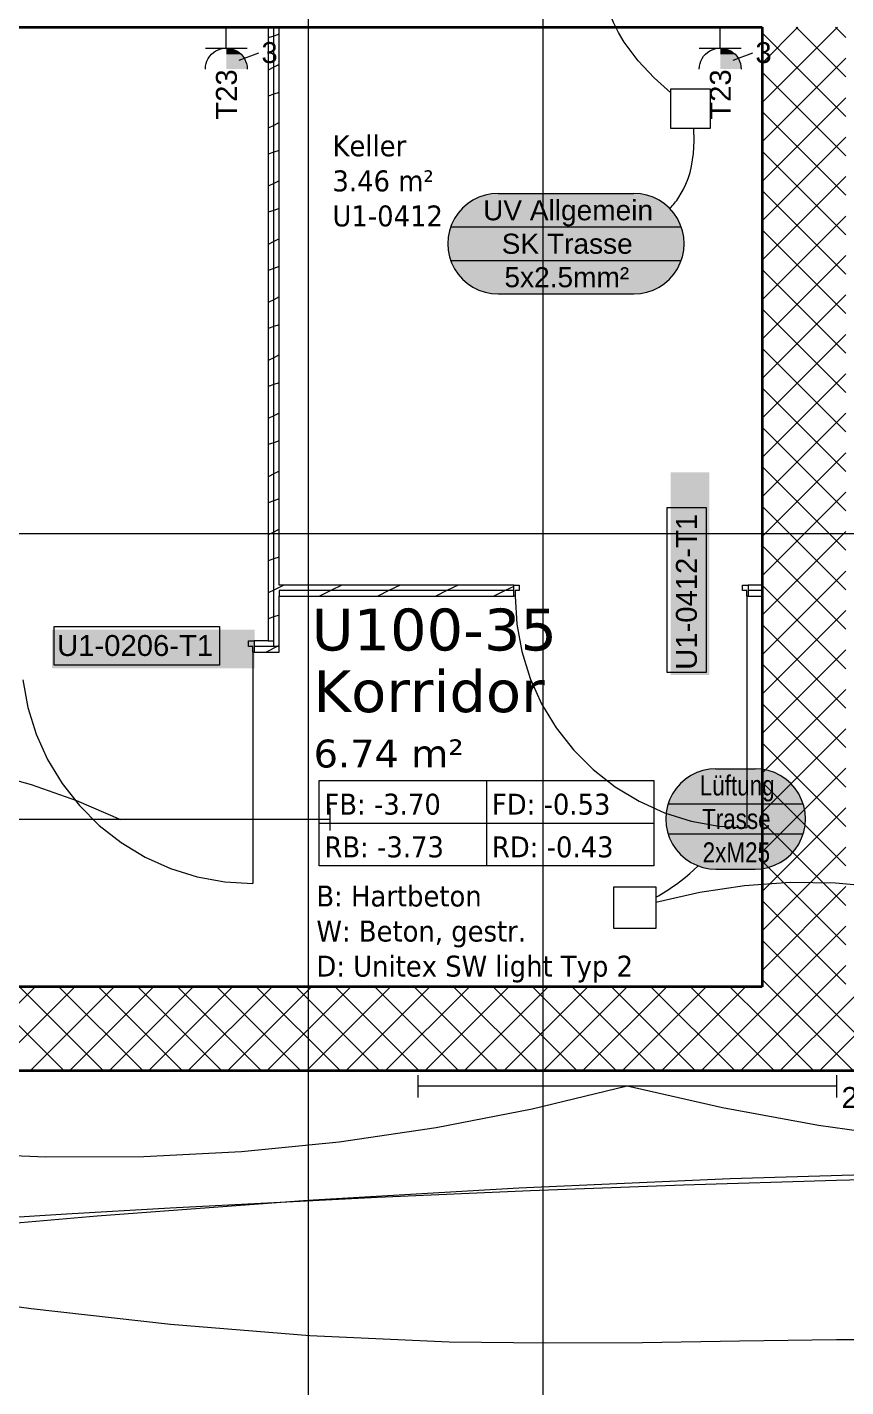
# Model space of a CAD drawing. Extents: x -1067 to 613, y -179 to 712.
# Drawn here: x 0.5 to 59.2, y 185.1 to 282.6 of the extents above; entities that cross this region are included whole.
import ezdxf
from ezdxf.lldxf.tags import DXFTag

# ---------------------------------------------------------------- set-up
doc = ezdxf.new("R2010")
doc.units = 0
doc.layers.get('0').update_dxf_attribs({"lineweight": 13})
for name, color, linetype, lineweight in [('A-AREA-____-IDEN', 7, 'Continuous', 5), ('A-DOOR-____-IDEN', 7, 'Continuous', 5), ('A-DOOR-FRAM-MCUT', 7, 'Continuous', 9), ('A-DOOR-OPNG-OTLN', 7, 'Continuous', 9), ('A-WALL-____-MCUT', 7, 'Continuous', 35), ('A-WALL-____-PATT', 7, 'Continuous', 35), ('A-WALL-FNSH-MCUT', 7, 'Continuous', 35), ('S-GRID-____-OTLN', 7, 'Continuous', 5)]:
    doc.layers.add(name, color=color, linetype=linetype, lineweight=lineweight)
for name, color, linetype, lineweight, true_color in [('EL01_WAN_HLKS', 5, 'Continuous', 13, 0x0000ff), ('EL01_WAN_Kraft', 1, 'Continuous', 13, 0xff0000), ('EL01_WAN_Leitung_Brandmeldeanlagen', 7, 'Continuous', 13, 0xff8000), ('EL01_WAN_Leitung_HLKS', 5, 'Continuous', 13, 0x0000ff), ('EL01_WAN_Leitung_Kraft', 1, 'Continuous', 13, 0xff0000), ('EL01_WAN_Leitung_Licht', 7, 'Continuous', 13, 0x0080ff), ('EL01_WAN_Leitung_Notbeleuchtung', 7, 'Continuous', 13, 0x009900), ('EL01_WAN_Leuchten', 7, 'Continuous', 13, 0x0080ff)]:
    doc.layers.add(name, color=color, linetype=linetype, lineweight=lineweight, true_color=true_color)
doc.styles.get("Standard").update_dxf_attribs({"font": 'arial.ttf'})
tags = doc.linetypes.add('_Rasterlinie_', pattern=[0.375, 0.2, -0.05, 0.075, -0.05]).pattern_tags.tags
tags[10:11] = [DXFTag(74, 4), DXFTag(75, 0), DXFTag(340, '0'), DXFTag(46, 1.0), DXFTag(50, 0.0), DXFTag(44, 0.0), DXFTag(45, 0.0)]
tags[8:9] = [DXFTag(74, 4), DXFTag(75, 0), DXFTag(340, '0'), DXFTag(46, 1.0), DXFTag(50, 0.0), DXFTag(44, 0.0), DXFTag(45, 0.0)]
tags[6:7] = [DXFTag(74, 4), DXFTag(75, 0), DXFTag(340, '0'), DXFTag(46, 1.0), DXFTag(50, 0.0), DXFTag(44, 0.0), DXFTag(45, 0.0)]
tags[4:5] = [DXFTag(74, 4), DXFTag(75, 0), DXFTag(340, '0'), DXFTag(46, 1.0), DXFTag(50, 0.0), DXFTag(44, 0.0), DXFTag(45, 0.0)]

# ---------------------------------------------------------------- blocks, each defined once
blk = doc.blocks.new('Referenz-A0UJ3194XE', base_point=(-1062.181, -175.856))
at = {"layer": 'A-AREA-____-IDEN', "color": 0, "linetype": 'Continuous', "ltscale": 0.13}
for p, q in [((21.45, 228.577), (45.45, 228.577)), ((21.45, 222.454), (21.45, 228.577)), ((33.45, 228.577), (33.45, 222.454)), ((45.45, 228.577), (45.45, 222.454)), ((21.45, 225.516), (45.45, 225.516)), ((45.45, 222.454), (21.45, 222.454))]:
    blk.add_line(p, q, dxfattribs=at)
at = {"layer": 'A-DOOR-____-IDEN', "color": 0, "linetype": 'Continuous', "ltscale": 0.13}
for p, q in [((46.412, 236.302), (46.412, 248.142)), ((46.412, 248.142), (49.192, 248.142)), ((49.192, 248.142), (49.192, 236.302)), ((2.482, 239.612), (14.322, 239.612)), ((2.482, 236.832), (2.482, 239.612)), ((14.322, 239.612), (14.322, 236.832)), ((14.322, 236.832), (2.482, 236.832)), ((49.192, 236.302), (46.412, 236.302))]:
    blk.add_line(p, q, dxfattribs=at)
at = {"layer": 'A-DOOR-____-IDEN', "color": 7, "linetype": 'Continuous', "ltscale": 0.13, "true_color": 0xffffff}
for points in [[(46.655, 236.127), (49.414, 236.127), (46.655, 250.666)], [(49.414, 236.127), (46.655, 250.666), (49.414, 250.666)], [(2.307, 236.61), (16.846, 236.61), (2.307, 239.369)], [(16.846, 236.61), (2.307, 239.369), (16.846, 239.369)]]:
    blk.add_solid(points, dxfattribs=at)
at = {"layer": 'A-DOOR-FRAM-MCUT', "color": 0, "linetype": 'Continuous', "ltscale": 0.13}
for p, q in [((35.403, 242.576), (35.803, 242.576)), ((35.503, 241.776), (35.403, 241.776)), ((35.503, 242.176), (35.503, 241.776)), ((35.803, 242.176), (35.503, 242.176)), ((35.803, 242.576), (35.803, 242.176)), ((51.803, 242.576), (52.203, 242.576)), ((51.803, 242.176), (51.803, 242.576)), ((52.103, 242.176), (51.803, 242.176)), ((52.103, 241.776), (52.103, 242.176)), ((52.203, 241.776), (52.103, 241.776)), ((16.403, 238.576), (16.803, 238.576)), ((16.403, 238.176), (16.403, 238.576)), ((16.703, 238.176), (16.403, 238.176)), ((16.703, 237.776), (16.703, 238.176)), ((16.803, 237.776), (16.703, 237.776))]:
    blk.add_line(p, q, dxfattribs=at)
at = {"layer": 'A-DOOR-OPNG-OTLN', "color": 0, "linetype": 'Continuous', "ltscale": 0.13}
for p, q in [((35.503, 241.776), (35.624, 239.775)), ((52.103, 241.776), (52.103, 225.176)), ((35.624, 239.775), (35.985, 237.803)), ((16.703, 237.776), (16.703, 221.176)), ((35.985, 237.803), (36.582, 235.889)), ((0.224, 235.775), (0.585, 233.803)), ((36.582, 235.889), (37.404, 234.061)), ((37.404, 234.061), (38.441, 232.346)), ((0.585, 233.803), (1.182, 231.889)), ((38.441, 232.346), (39.678, 230.768)), ((1.182, 231.889), (2.004, 230.061)), ((2.004, 230.061), (3.041, 228.346)), ((39.678, 230.768), (41.095, 229.35)), ((41.095, 229.35), (42.673, 228.114)), ((3.041, 228.346), (4.278, 226.768)), ((42.673, 228.114), (44.389, 227.077)), ((4.278, 226.768), (5.695, 225.35)), ((44.389, 227.077), (46.217, 226.254)), ((46.217, 226.254), (48.13, 225.658)), ((5.695, 225.35), (7.273, 224.114)), ((48.13, 225.658), (50.102, 225.297)), ((50.102, 225.297), (52.103, 225.176)), ((7.273, 224.114), (8.989, 223.077)), ((8.989, 223.077), (10.817, 222.254)), ((10.817, 222.254), (12.73, 221.658)), ((12.73, 221.658), (14.702, 221.297)), ((14.702, 221.297), (16.703, 221.176))]:
    blk.add_line(p, q, dxfattribs=at)
at = {"layer": 'A-WALL-____-MCUT', "color": 0, "linetype": 'Continuous', "ltscale": 0.35}
for p, q in [((-79.097, 282.576), (53.203, 282.576)), ((53.203, 282.576), (53.203, 213.776)), ((53.203, 213.776), (-30.397, 213.776)), ((-30.397, 207.776), (198.844, 207.776))]:
    blk.add_line(p, q, dxfattribs=at)
at = {"layer": 'A-WALL-____-MCUT', "color": 0, "linetype": 'Continuous', "lineweight": 9, "ltscale": 0.13}
for p, q in [((18.203, 238.176), (18.203, 282.576)), ((35.403, 242.176), (18.603, 242.176)), ((18.603, 242.176), (18.603, 241.776)), ((53.203, 242.176), (52.203, 242.176)), ((18.603, 238.176), (16.803, 238.176)), ((17.803, 238.576), (18.203, 238.576))]:
    blk.add_line(p, q, dxfattribs=at)
at = {"layer": 'A-WALL-____-PATT', "color": 0, "linetype": 'Continuous', "lineweight": 9, "ltscale": 0.13}
for p, q in [((18.203, 281.936), (17.803, 281.802)), ((18.603, 282.069), (18.203, 281.936)), ((53.203, 280.007), (55.771, 282.576)), ((53.203, 277.179), (58.6, 282.576)), ((59.203, 276.18), (53.203, 282.18)), ((59.203, 279.009), (55.636, 282.576)), ((59.203, 281.837), (58.465, 282.576)), ((18.603, 279.898), (18.203, 279.698)), ((53.203, 274.351), (59.203, 280.351)), ((18.203, 279.698), (17.803, 279.498)), ((59.203, 273.352), (53.203, 279.352)), ((18.603, 277.904), (18.203, 277.771)), ((18.203, 277.771), (17.803, 277.637)), ((53.203, 271.522), (59.203, 277.522)), ((59.203, 270.524), (53.203, 276.524)), ((18.203, 275.534), (17.803, 275.334)), ((18.603, 275.734), (18.203, 275.534)), ((53.203, 268.694), (59.203, 274.694)), ((18.203, 273.606), (17.803, 273.473)), ((18.603, 273.739), (18.203, 273.606)), ((59.203, 267.695), (53.203, 273.695)), ((18.203, 271.369), (17.803, 271.169)), ((18.603, 271.569), (18.203, 271.369)), ((53.203, 265.865), (59.203, 271.865)), ((59.203, 264.867), (53.203, 270.867)), ((18.203, 269.441), (17.803, 269.308)), ((18.603, 269.575), (18.203, 269.441)), ((53.203, 263.037), (59.203, 269.037)), ((18.203, 267.204), (17.803, 267.004)), ((18.603, 267.404), (18.203, 267.204)), ((59.203, 262.038), (53.203, 268.038)), ((53.203, 260.208), (59.203, 266.208)), ((18.203, 265.277), (17.803, 265.143)), ((18.603, 265.41), (18.203, 265.277)), ((59.203, 259.21), (53.203, 265.21)), ((18.603, 263.239), (18.203, 263.039)), ((53.203, 257.38), (59.203, 263.38)), ((18.203, 263.039), (17.803, 262.839)), ((59.203, 256.381), (53.203, 262.381)), ((18.203, 261.112), (17.803, 260.979)), ((18.603, 261.245), (18.203, 261.112)), ((53.203, 254.552), (59.203, 260.552)), ((59.203, 253.553), (53.203, 259.553)), ((18.203, 258.874), (17.803, 258.674)), ((18.603, 259.074), (18.203, 258.874)), ((53.203, 251.723), (59.203, 257.723)), ((18.203, 256.947), (17.803, 256.814)), ((18.603, 257.081), (18.203, 256.947)), ((59.203, 250.725), (53.203, 256.725)), ((18.203, 254.709), (17.803, 254.509)), ((18.603, 254.909), (18.203, 254.709)), ((53.203, 248.895), (59.203, 254.895)), ((59.203, 247.896), (53.203, 253.896)), ((18.203, 252.782), (17.803, 252.649)), ((18.603, 252.916), (18.203, 252.782)), ((53.203, 246.066), (59.203, 252.066)), ((18.203, 250.544), (17.803, 250.344)), ((18.603, 250.744), (18.203, 250.544)), ((59.203, 245.068), (53.203, 251.068)), ((18.203, 248.618), (17.803, 248.484)), ((18.603, 248.751), (18.203, 248.618)), ((53.203, 243.238), (59.203, 249.238)), ((59.203, 242.239), (53.203, 248.239)), ((18.203, 246.379), (17.803, 246.179)), ((18.603, 246.579), (18.203, 246.379)), ((53.203, 240.409), (59.203, 246.409)), ((59.203, 239.411), (53.203, 245.411)), ((18.203, 244.453), (17.803, 244.32)), ((18.603, 244.586), (18.203, 244.453)), ((53.203, 237.581), (59.203, 243.581)), ((18.203, 242.214), (17.803, 242.014)), ((18.603, 242.414), (18.203, 242.214)), ((18.926, 242.576), (18.603, 242.414)), ((22.291, 242.176), (21.491, 241.776)), ((23.091, 242.576), (22.291, 242.176)), ((26.456, 242.176), (25.656, 241.776)), ((27.256, 242.576), (26.456, 242.176)), ((30.62, 242.176), (29.82, 241.776)), ((31.421, 242.576), (30.62, 242.176)), ((34.785, 242.176), (33.985, 241.776)), ((35.403, 242.484), (34.785, 242.176)), ((52.245, 242.576), (52.203, 242.555)), ((59.203, 236.582), (53.203, 242.582)), ((18.203, 240.288), (17.803, 240.155)), ((18.603, 240.422), (18.203, 240.288)), ((53.203, 234.753), (59.203, 240.753)), ((59.203, 233.754), (53.203, 239.754)), ((18.456, 238.176), (17.656, 237.776)), ((18.603, 238.249), (18.456, 238.176)), ((53.203, 231.924), (59.203, 237.924)), ((59.203, 230.926), (53.203, 236.926)), ((53.203, 229.096), (59.203, 235.096)), ((59.203, 228.097), (53.203, 234.097)), ((53.203, 226.267), (59.203, 232.267)), ((59.203, 225.269), (53.203, 231.269)), ((53.203, 223.439), (59.203, 229.439)), ((59.203, 222.44), (53.203, 228.44)), ((53.203, 220.61), (59.203, 226.61)), ((59.203, 219.612), (53.203, 225.612)), ((53.203, 217.782), (59.203, 223.782)), ((59.203, 216.783), (53.203, 222.783)), ((53.203, 214.954), (59.203, 220.954)), ((59.203, 213.955), (53.203, 219.955)), ((53.203, 212.125), (59.203, 218.125)), ((59.203, 211.127), (53.203, 217.127)), ((53.203, 209.297), (59.203, 215.297)), ((-4.887, 207.776), (1.113, 213.776)), ((3.157, 207.776), (-2.843, 213.776)), ((-2.058, 207.776), (3.942, 213.776)), ((5.985, 207.776), (-0.015, 213.776)), ((0.77, 207.776), (6.77, 213.776)), ((8.814, 207.776), (2.814, 213.776)), ((3.599, 207.776), (9.599, 213.776)), ((11.642, 207.776), (5.642, 213.776)), ((6.427, 207.776), (12.427, 213.776)), ((14.471, 207.776), (8.471, 213.776)), ((9.256, 207.776), (15.256, 213.776)), ((17.299, 207.776), (11.299, 213.776)), ((12.084, 207.776), (18.084, 213.776)), ((20.128, 207.776), (14.128, 213.776)), ((14.912, 207.776), (20.912, 213.776)), ((22.956, 207.776), (16.956, 213.776)), ((17.741, 207.776), (23.741, 213.776)), ((25.784, 207.776), (19.784, 213.776)), ((20.569, 207.776), (26.569, 213.776)), ((28.613, 207.776), (22.613, 213.776)), ((23.398, 207.776), (29.398, 213.776)), ((31.441, 207.776), (25.441, 213.776)), ((26.226, 207.776), (32.226, 213.776)), ((34.27, 207.776), (28.27, 213.776)), ((29.055, 207.776), (35.055, 213.776)), ((37.098, 207.776), (31.098, 213.776)), ((31.883, 207.776), (37.883, 213.776)), ((39.927, 207.776), (33.927, 213.776)), ((34.711, 207.776), (40.711, 213.776)), ((42.755, 207.776), (36.755, 213.776)), ((37.54, 207.776), (43.54, 213.776)), ((45.583, 207.776), (39.583, 213.776)), ((40.368, 207.776), (46.368, 213.776)), ((48.412, 207.776), (42.412, 213.776)), ((43.197, 207.776), (49.197, 213.776)), ((51.24, 207.776), (45.24, 213.776)), ((46.025, 207.776), (52.025, 213.776)), ((53.203, 208.641), (48.069, 213.776)), ((53.203, 211.47), (50.897, 213.776)), ((59.203, 208.298), (53.203, 214.298)), ((59.203, 212.468), (60.51, 213.776)), ((59.203, 209.64), (63.339, 213.776)), ((48.854, 207.776), (53.203, 212.125)), ((54.51, 207.776), (59.203, 212.468)), ((56.897, 207.776), (53.203, 211.47)), ((62.554, 207.776), (59.203, 211.127)), ((57.339, 207.776), (59.203, 209.64)), ((51.682, 207.776), (53.203, 209.297)), ((54.069, 207.776), (53.203, 208.641)), ((59.725, 207.776), (59.203, 208.298))]:
    blk.add_line(p, q, dxfattribs=at)
at = {"layer": 'A-WALL-FNSH-MCUT', "color": 0, "linetype": 'Continuous', "lineweight": 9, "ltscale": 0.13}
for p, q in [((17.803, 282.576), (17.803, 238.576)), ((18.603, 242.576), (18.603, 282.576)), ((35.403, 242.576), (18.603, 242.576)), ((18.603, 237.776), (18.603, 241.776)), ((18.603, 241.776), (35.403, 241.776)), ((35.403, 241.776), (35.403, 242.576)), ((53.203, 242.576), (52.203, 242.576)), ((52.203, 242.576), (52.203, 241.776)), ((52.203, 241.776), (53.203, 241.776)), ((17.803, 238.576), (16.803, 238.576)), ((16.803, 238.576), (16.803, 237.776)), ((16.803, 237.776), (18.603, 237.776))]:
    blk.add_line(p, q, dxfattribs=at)
at = {"layer": 'S-GRID-____-OTLN', "color": 0, "linetype": '_Rasterlinie_', "ltscale": 0.13}
for p, q in [((37.503, 560.559), (37.503, 159.768)), ((20.703, -171.085), (20.703, 546.376)), ((-101.097, 246.276), (198.844, 246.276))]:
    blk.add_line(p, q, dxfattribs=at)
at = {"layer": 'A-AREA-____-IDEN', "color": 0, "linetype": 'Continuous', "ltscale": 0.13, "attachment_point": 1}
for s, insert, char_height in [('{\\W0.9;\\fVerdana;Keller}', (22.416, 274.82), 1.5), ('{\\W0.9;\\fVerdana;3.46 m²}', (22.416, 272.306), 1.5), ('{\\W0.9;\\fVerdana;U1-0412}', (22.416, 269.793), 1.5), ('{\\fVerdana;U100-35}', (20.914, 240.892), 3), ('{\\fVerdana;Korridor}', (21.056, 236.469), 3), ('{\\fVerdana;6.74 m²}', (21.066, 231.499), 2), ('{\\W0.9;\\fVerdana;FB: -3.70}', (21.841, 227.618), 1.5), ('{\\W0.9;\\fVerdana;FD: -0.53}', (33.841, 227.618), 1.5), ('{\\W0.9;\\fVerdana;RB: -3.73}', (21.841, 224.556), 1.5), ('{\\W0.9;\\fVerdana;RD: -0.43}', (33.841, 224.556), 1.5), ('{\\W0.9;\\fVerdana;B: Hartbeton}', (21.264, 221.032), 1.5), ('{\\W0.9;\\fVerdana;W: Beton, gestr.}', (21.264, 218.518), 1.5), ('{\\W0.9;\\fVerdana;D: Unitex SW light Typ 2}', (21.264, 216.005), 1.5)]:
    blk.add_mtext(s, dxfattribs=dict(at, insert=insert, char_height=char_height))
at = {"layer": 'A-DOOR-____-IDEN', "color": 0, "linetype": 'Continuous', "ltscale": 0.13, "insert": (47.03, 236.502), "char_height": 1.5, "attachment_point": 1, "rotation": 90}
blk.add_mtext('{\\fArial;U1-0412-T1}', dxfattribs=at)
at = {"layer": 'A-DOOR-____-IDEN', "color": 0, "linetype": 'Continuous', "ltscale": 0.13, "insert": (2.682, 238.994), "char_height": 1.5, "attachment_point": 1}
blk.add_mtext('{\\fArial;U1-0206-T1}', dxfattribs=at)
blk = doc.blocks.new('Gruppenzuleitung-A0UJ31G4XE', base_point=(30.679, 263.451))
at = {"color": 0, "linetype": 'ByBlock', "lineweight": -2, "ltscale": 0.13}
for p, q in [((32.479, 270.169), (32.088, 269.907)), ((32.901, 270.377), (32.479, 270.169)), ((33.347, 270.528), (32.901, 270.377)), ((33.809, 270.62), (33.347, 270.528)), ((34.279, 270.651), (33.809, 270.62)), ((34.279, 270.651), (44.017, 270.651)), ((44.487, 270.62), (44.017, 270.651)), ((44.949, 270.528), (44.487, 270.62)), ((45.395, 270.377), (44.949, 270.528)), ((45.817, 270.169), (45.395, 270.377)), ((46.209, 269.907), (45.817, 270.169)), ((31.423, 269.243), (31.161, 268.851)), ((31.733, 269.597), (31.423, 269.243)), ((32.088, 269.907), (31.733, 269.597)), ((46.563, 269.597), (46.209, 269.907)), ((46.873, 269.243), (46.563, 269.597)), ((47.135, 268.851), (46.873, 269.243)), ((30.953, 268.429), (30.802, 267.983)), ((30.885, 268.251), (47.411, 268.251)), ((31.161, 268.851), (30.953, 268.429)), ((47.343, 268.429), (47.135, 268.851)), ((47.495, 267.983), (47.343, 268.429)), ((30.71, 267.521), (30.679, 267.051)), ((30.802, 267.983), (30.71, 267.521)), ((47.586, 267.521), (47.495, 267.983)), ((47.617, 267.051), (47.586, 267.521)), ((30.679, 267.051), (30.71, 266.581)), ((30.71, 266.581), (30.802, 266.119)), ((47.495, 266.119), (47.586, 266.581)), ((47.586, 266.581), (47.617, 267.051)), ((30.802, 266.119), (30.953, 265.673)), ((30.885, 265.851), (47.411, 265.851)), ((30.953, 265.673), (31.161, 265.251)), ((31.161, 265.251), (31.423, 264.859)), ((46.873, 264.859), (47.135, 265.251)), ((47.135, 265.251), (47.343, 265.673)), ((47.343, 265.673), (47.495, 266.119)), ((31.423, 264.859), (31.733, 264.505)), ((31.733, 264.505), (32.088, 264.195)), ((32.088, 264.195), (32.479, 263.933)), ((45.817, 263.933), (46.209, 264.195)), ((46.209, 264.195), (46.563, 264.505)), ((46.563, 264.505), (46.873, 264.859)), ((32.479, 263.933), (32.901, 263.725)), ((32.901, 263.725), (33.347, 263.574)), ((33.347, 263.574), (33.809, 263.482)), ((33.809, 263.482), (34.279, 263.451)), ((34.279, 263.451), (44.017, 263.451)), ((44.017, 263.451), (44.487, 263.482)), ((44.487, 263.482), (44.949, 263.574)), ((44.949, 263.574), (45.395, 263.725)), ((45.395, 263.725), (45.817, 263.933))]:
    blk.add_line(p, q, dxfattribs=at)
at = {"color": 7, "linetype": 'ByBlock', "lineweight": -2, "ltscale": 0.13, "true_color": 0xffffff}
for points in [[(32.035, 269.866), (46.262, 269.866), (32.251, 270.025)], [(32.251, 270.025), (46.045, 270.025), (32.479, 270.169)], [(46.262, 269.866), (32.251, 270.025), (46.045, 270.025)], [(32.479, 270.169), (45.817, 270.169), (32.717, 270.295)], [(46.045, 270.025), (32.479, 270.169), (45.817, 270.169)], [(32.717, 270.295), (45.579, 270.295), (32.964, 270.402)], [(45.817, 270.169), (32.717, 270.295), (45.579, 270.295)], [(32.964, 270.402), (45.333, 270.402), (33.218, 270.491)], [(45.579, 270.295), (32.964, 270.402), (45.333, 270.402)], [(33.218, 270.491), (45.078, 270.491), (33.478, 270.561)], [(45.333, 270.402), (33.218, 270.491), (45.078, 270.491)], [(33.478, 270.561), (44.818, 270.561), (33.743, 270.611)], [(45.078, 270.491), (33.478, 270.561), (44.818, 270.561)], [(33.743, 270.611), (44.554, 270.611), (34.01, 270.641)], [(44.818, 270.561), (33.743, 270.611), (44.554, 270.611)], [(34.01, 270.641), (44.286, 270.641), (34.279, 270.651)], [(44.554, 270.611), (34.01, 270.641), (44.286, 270.641)], [(44.286, 270.641), (34.279, 270.651), (44.017, 270.651)], [(31.161, 268.851), (47.135, 268.851), (31.305, 269.079)], [(31.305, 269.079), (46.992, 269.079), (31.464, 269.296)], [(47.135, 268.851), (31.305, 269.079), (46.992, 269.079)], [(31.305, 269.079), (46.992, 269.079), (31.305, 269.079)], [(46.992, 269.079), (31.305, 269.079), (46.992, 269.079)], [(31.464, 269.296), (46.832, 269.296), (31.64, 269.5)], [(46.992, 269.079), (31.464, 269.296), (46.832, 269.296)], [(31.464, 269.296), (46.832, 269.296), (31.464, 269.296)], [(46.832, 269.296), (31.464, 269.296), (46.832, 269.296)], [(31.64, 269.5), (46.656, 269.5), (31.83, 269.69)], [(46.832, 269.296), (31.64, 269.5), (46.656, 269.5)], [(31.64, 269.5), (46.656, 269.5), (31.64, 269.5)], [(46.656, 269.5), (31.64, 269.5), (46.656, 269.5)], [(31.83, 269.69), (46.466, 269.69), (32.035, 269.866)], [(46.656, 269.5), (31.83, 269.69), (46.466, 269.69)], [(46.466, 269.69), (32.035, 269.866), (46.262, 269.866)], [(30.769, 267.852), (47.527, 267.852), (30.839, 268.112)], [(30.839, 268.112), (47.457, 268.112), (30.928, 268.366)], [(47.527, 267.852), (30.839, 268.112), (47.457, 268.112)], [(30.928, 268.366), (47.368, 268.366), (31.036, 268.613)], [(47.457, 268.112), (30.928, 268.366), (47.368, 268.366)], [(31.036, 268.613), (47.261, 268.613), (31.161, 268.851)], [(47.368, 268.366), (31.036, 268.613), (47.261, 268.613)], [(47.261, 268.613), (31.161, 268.851), (47.135, 268.851)], [(30.679, 267.051), (47.617, 267.051), (30.689, 267.32)], [(30.689, 267.32), (47.607, 267.32), (30.719, 267.588)], [(47.617, 267.051), (30.689, 267.32), (47.607, 267.32)], [(30.719, 267.588), (47.577, 267.588), (30.769, 267.852)], [(47.607, 267.32), (30.719, 267.588), (47.577, 267.588)], [(47.577, 267.588), (30.769, 267.852), (47.527, 267.852)], [(30.689, 266.782), (47.607, 266.782), (30.679, 267.051)], [(47.607, 266.782), (30.679, 267.051), (47.617, 267.051)], [(30.719, 266.514), (47.577, 266.514), (30.689, 266.782)], [(47.577, 266.514), (30.689, 266.782), (47.607, 266.782)], [(30.769, 266.25), (47.527, 266.25), (30.719, 266.514)], [(47.527, 266.25), (30.719, 266.514), (47.577, 266.514)], [(30.839, 265.99), (47.457, 265.99), (30.769, 266.25)], [(47.457, 265.99), (30.769, 266.25), (47.527, 266.25)], [(30.928, 265.736), (47.368, 265.736), (30.839, 265.99)], [(47.368, 265.736), (30.839, 265.99), (47.457, 265.99)], [(31.036, 265.489), (47.261, 265.489), (30.928, 265.736)], [(47.261, 265.489), (30.928, 265.736), (47.368, 265.736)], [(31.161, 265.251), (47.135, 265.251), (31.036, 265.489)], [(47.135, 265.251), (31.036, 265.489), (47.261, 265.489)], [(31.305, 265.023), (46.992, 265.023), (31.161, 265.251)], [(46.992, 265.023), (31.161, 265.251), (47.135, 265.251)], [(31.464, 264.806), (46.832, 264.806), (31.305, 265.023)], [(46.832, 264.806), (31.305, 265.023), (46.992, 265.023)], [(31.64, 264.602), (46.656, 264.602), (31.464, 264.806)], [(46.656, 264.602), (31.464, 264.806), (46.832, 264.806)], [(31.83, 264.412), (46.466, 264.412), (31.64, 264.602)], [(46.466, 264.412), (31.64, 264.602), (46.656, 264.602)], [(32.035, 264.236), (46.262, 264.236), (31.83, 264.412)], [(46.262, 264.236), (31.83, 264.412), (46.466, 264.412)], [(32.251, 264.077), (46.045, 264.077), (32.035, 264.236)], [(46.045, 264.077), (32.035, 264.236), (46.262, 264.236)], [(32.035, 264.236), (46.262, 264.236), (32.035, 264.236)], [(46.262, 264.236), (32.035, 264.236), (46.262, 264.236)], [(32.479, 263.933), (45.817, 263.933), (32.251, 264.077)], [(45.817, 263.933), (32.251, 264.077), (46.045, 264.077)], [(32.717, 263.808), (45.579, 263.808), (32.479, 263.933)], [(45.579, 263.808), (32.479, 263.933), (45.817, 263.933)], [(32.964, 263.7), (45.333, 263.7), (32.717, 263.808)], [(45.333, 263.7), (32.717, 263.808), (45.579, 263.808)], [(33.218, 263.611), (45.078, 263.611), (32.964, 263.7)], [(45.078, 263.611), (32.964, 263.7), (45.333, 263.7)], [(33.478, 263.541), (44.818, 263.541), (33.218, 263.611)], [(44.818, 263.541), (33.218, 263.611), (45.078, 263.611)], [(33.743, 263.491), (44.554, 263.491), (33.478, 263.541)], [(44.554, 263.491), (33.478, 263.541), (44.818, 263.541)], [(34.01, 263.461), (44.286, 263.461), (33.743, 263.491)], [(44.286, 263.461), (33.743, 263.491), (44.554, 263.491)], [(33.743, 263.491), (44.554, 263.491), (33.743, 263.491)], [(44.554, 263.491), (33.743, 263.491), (44.554, 263.491)], [(34.279, 263.451), (44.017, 263.451), (34.01, 263.461)], [(44.017, 263.451), (34.01, 263.461), (44.286, 263.461)]]:
    blk.add_solid(points, dxfattribs=at)
at = {"color": 0, "linetype": 'ByBlock', "lineweight": -2, "ltscale": 0.13, "char_height": 1.44, "attachment_point": 1}
for s, insert in [('{\\fArial;UV Allgemein}', (33.207, 270.171)), ('{\\fArial;SK Trasse}', (34.544, 267.771)), ('{\\fArial;5x2.5mm²}', (34.739, 265.371))]:
    blk.add_mtext(s, dxfattribs=dict(at, insert=insert))
blk = doc.blocks.new('Leitung-A0UJ31GGXE', base_point=(46.591, 269.568))
at = {"color": 0, "linetype": 'ByBlock', "lineweight": -2, "ltscale": 0.13}
for p, q in [((48.345, 274.421), (48.307, 275.316)), ((48.295, 273.513), (48.345, 274.421)), ((48.15, 272.61), (48.295, 273.513)), ((47.904, 271.736), (48.04, 272.168)), ((48.04, 272.168), (48.15, 272.61)), ((47.551, 270.911), (47.741, 271.316)), ((47.741, 271.316), (47.904, 271.736)), ((46.928, 269.954), (47.008, 270.054)), ((47.008, 270.054), (47.085, 270.156)), ((47.085, 270.156), (47.551, 270.911)), ((46.591, 269.568), (46.678, 269.662)), ((46.678, 269.662), (46.763, 269.758)), ((46.763, 269.758), (46.847, 269.855)), ((46.847, 269.855), (46.928, 269.954))]:
    blk.add_line(p, q, dxfattribs=at)
blk = doc.blocks.new('Steckdose T23_ AP_ 3-fach-A0UJ31H8XE', base_point=(13.305, 275.943))
at = {"color": 0, "lineweight": -2}
for p, q in [((14.805, 281.076), (14.805, 282.576)), ((13.305, 281.076), (16.305, 281.076)), ((13.744, 280.636), (13.892, 280.766)), ((13.892, 280.766), (14.055, 280.875)), ((14.055, 280.875), (14.231, 280.962)), ((14.231, 280.962), (14.417, 281.025)), ((14.417, 281.025), (14.609, 281.063)), ((14.609, 281.063), (14.805, 281.076)), ((14.805, 281.076), (15.001, 281.063)), ((15.001, 281.063), (15.193, 281.025)), ((15.193, 281.025), (15.379, 280.962)), ((15.379, 280.962), (15.555, 280.875)), ((15.555, 280.875), (15.718, 280.766)), ((15.718, 280.766), (15.866, 280.636)), ((13.305, 279.576), (13.318, 279.771)), ((13.318, 279.771), (13.356, 279.964)), ((13.356, 279.964), (13.419, 280.15)), ((13.419, 280.15), (13.506, 280.326)), ((13.506, 280.326), (13.615, 280.489)), ((13.615, 280.489), (13.744, 280.636)), ((15.731, 280.222), (17.148, 280.73)), ((15.866, 280.636), (15.995, 280.489)), ((15.995, 280.489), (16.104, 280.326)), ((16.104, 280.326), (16.191, 280.15)), ((16.191, 280.15), (16.254, 279.964)), ((16.254, 279.964), (16.292, 279.771)), ((16.292, 279.771), (16.305, 279.576))]:
    blk.add_line(p, q, dxfattribs=at)
for points in [[(14.805, 281.025), (15.193, 281.025), (14.805, 281.076)], [(14.805, 280.875), (15.555, 280.875), (14.805, 281.025)], [(15.555, 280.875), (14.805, 281.025), (15.193, 281.025)], [(14.805, 280.636), (15.866, 280.636), (14.805, 280.875)], [(15.866, 280.636), (14.805, 280.875), (15.555, 280.875)], [(14.805, 280.326), (16.104, 280.326), (14.805, 280.636)], [(16.104, 280.326), (14.805, 280.636), (15.866, 280.636)], [(14.805, 279.964), (16.254, 279.964), (14.805, 280.326)], [(16.254, 279.964), (14.805, 280.326), (16.104, 280.326)], [(14.805, 279.576), (16.305, 279.576), (14.805, 279.964)], [(16.305, 279.576), (14.805, 279.964), (16.254, 279.964)]]:
    blk.add_solid(points, dxfattribs=at)
at = {"color": 0, "lineweight": -2, "insert": (17.323, 281.506), "char_height": 1.5, "attachment_point": 1}
blk.add_mtext('{\\fArial;3}', dxfattribs=at)
at = {"color": 0, "lineweight": -2, "insert": (14.063, 275.943), "char_height": 1.5, "attachment_point": 1, "rotation": 90}
blk.add_mtext('{\\fArial;T23}', dxfattribs=at)
blk = doc.blocks.new('Leitung-A0UJ31JKXE', base_point=(-9.551, 196.012))
at = {"color": 0, "linetype": 'ByBlock', "lineweight": -2, "ltscale": 0.13}
for p, q in [((50.923, 200.014), (35.783, 199.345)), ((66.072, 200.439), (50.923, 200.014)), ((35.783, 199.345), (20.655, 198.446)), ((20.655, 198.446), (5.542, 197.331)), ((5.542, 197.331), (-9.551, 196.012))]:
    blk.add_line(p, q, dxfattribs=at)
blk = doc.blocks.new('Steckdose T23_ AP_ 3-fach-A0UJ31KIXE', base_point=(48.705, 275.943))
at = {"color": 0, "lineweight": -2}
for p, q in [((50.205, 281.076), (50.205, 282.576)), ((48.705, 281.076), (51.705, 281.076)), ((49.144, 280.636), (49.292, 280.766)), ((49.292, 280.766), (49.455, 280.875)), ((49.455, 280.875), (49.631, 280.962)), ((49.631, 280.962), (49.817, 281.025)), ((49.817, 281.025), (50.009, 281.063)), ((50.009, 281.063), (50.205, 281.076)), ((50.205, 281.076), (50.401, 281.063)), ((50.401, 281.063), (50.593, 281.025)), ((50.593, 281.025), (50.779, 280.962)), ((50.779, 280.962), (50.955, 280.875)), ((50.955, 280.875), (51.118, 280.766)), ((51.118, 280.766), (51.266, 280.636)), ((48.705, 279.576), (48.718, 279.771)), ((48.718, 279.771), (48.756, 279.964)), ((48.756, 279.964), (48.819, 280.15)), ((48.819, 280.15), (48.906, 280.326)), ((48.906, 280.326), (49.015, 280.489)), ((49.015, 280.489), (49.144, 280.636)), ((51.131, 280.222), (52.548, 280.73)), ((51.266, 280.636), (51.395, 280.489)), ((51.395, 280.489), (51.504, 280.326)), ((51.504, 280.326), (51.591, 280.15)), ((51.591, 280.15), (51.654, 279.964)), ((51.654, 279.964), (51.692, 279.771)), ((51.692, 279.771), (51.705, 279.576))]:
    blk.add_line(p, q, dxfattribs=at)
for points in [[(50.205, 281.025), (50.593, 281.025), (50.205, 281.076)], [(50.205, 280.875), (50.955, 280.875), (50.205, 281.025)], [(50.955, 280.875), (50.205, 281.025), (50.593, 281.025)], [(50.205, 280.636), (51.266, 280.636), (50.205, 280.875)], [(51.266, 280.636), (50.205, 280.875), (50.955, 280.875)], [(50.205, 280.326), (51.504, 280.326), (50.205, 280.636)], [(51.504, 280.326), (50.205, 280.636), (51.266, 280.636)], [(50.205, 279.964), (51.654, 279.964), (50.205, 280.326)], [(51.654, 279.964), (50.205, 280.326), (51.504, 280.326)], [(50.205, 279.576), (51.705, 279.576), (50.205, 279.964)], [(51.705, 279.576), (50.205, 279.964), (51.654, 279.964)]]:
    blk.add_solid(points, dxfattribs=at)
at = {"color": 0, "lineweight": -2, "insert": (52.723, 281.506), "char_height": 1.5, "attachment_point": 1}
blk.add_mtext('{\\fArial;3}', dxfattribs=at)
at = {"color": 0, "lineweight": -2, "insert": (49.463, 275.943), "char_height": 1.5, "attachment_point": 1, "rotation": 90}
blk.add_mtext('{\\fArial;T23}', dxfattribs=at)
blk = doc.blocks.new('Leitung-A0UJ31KWXE', base_point=(45.582, 220.195))
at = {"color": 0, "linetype": 'ByBlock', "lineweight": -2, "ltscale": 0.13}
for p, q in [((48.323, 222.165), (48.615, 222.447)), ((47.062, 221.139), (47.389, 221.381)), ((47.389, 221.381), (47.709, 221.633)), ((47.709, 221.633), (48.021, 221.894)), ((48.021, 221.894), (48.323, 222.165)), ((45.778, 220.306), (45.971, 220.42)), ((45.971, 220.42), (46.163, 220.538)), ((46.163, 220.538), (46.353, 220.658)), ((46.353, 220.658), (46.542, 220.78)), ((46.542, 220.78), (46.729, 220.906)), ((46.729, 220.906), (47.062, 221.139)), ((45.582, 220.195), (45.778, 220.306))]:
    blk.add_line(p, q, dxfattribs=at)
blk = doc.blocks.new('Leitung-A0UJ31LYXE', base_point=(-18.908, 196.025))
at = {"color": 0, "linetype": 'ByBlock', "lineweight": -2, "ltscale": 0.13}
for p, q in [((47.573, 199.579), (58.543, 199.92)), ((58.543, 199.92), (69.516, 200.187)), ((25.642, 198.684), (36.606, 199.166)), ((36.606, 199.166), (47.573, 199.579)), ((3.359, 197.498), (10.786, 197.924)), ((10.786, 197.924), (18.213, 198.32)), ((18.213, 198.32), (25.642, 198.684)), ((-4.066, 197.039), (3.359, 197.498))]:
    blk.add_line(p, q, dxfattribs=at)
blk = doc.blocks.new('LED-Langfeldleuchte 37W-A0UJ31N0XE', base_point=(-7.77, 224.976))
at = {"color": 0, "lineweight": -2}
for p, q in [((-7.77, 226.576), (-7.77, 224.976)), ((22.23, 226.576), (22.23, 224.976)), ((22.23, 225.776), (-7.77, 225.776))]:
    blk.add_line(p, q, dxfattribs=at)
blk = doc.blocks.new('Bodendose (multi) UP-A0UJ31P4XE', base_point=(46.655, 275.316))
at = {"color": 0, "lineweight": -2}
for p, q in [((46.655, 278.156), (49.495, 278.156)), ((46.655, 275.316), (46.655, 278.156)), ((49.495, 278.156), (49.495, 275.316)), ((49.495, 275.316), (46.655, 275.316))]:
    blk.add_line(p, q, dxfattribs=at)
blk = doc.blocks.new('Leitung-A0UJ31SEXE', base_point=(50.201, 249.205))
at = {"color": 0, "linetype": 'ByBlock', "lineweight": -2, "ltscale": 0.13}
for p, q in [((50.201, 323.476), (53.013, 310.539)), ((53.013, 310.539), (57.406, 297.638)), ((57.406, 297.638), (63.369, 285.313)), ((63.369, 285.313), (66.936, 279.537)), ((66.936, 279.537), (70.893, 274.107)), ((70.893, 274.107), (75.237, 269.092)), ((75.237, 269.092), (79.968, 264.56)), ((79.968, 264.56), (83.336, 261.839)), ((83.336, 261.839), (86.876, 259.383)), ((86.876, 259.383), (90.585, 257.212)), ((90.585, 257.212), (92.128, 256.422)), ((92.128, 256.422), (93.696, 255.679)), ((93.696, 255.679), (95.288, 254.984)), ((95.288, 254.984), (97.717, 254.025)), ((97.717, 254.025), (100.19, 253.163)), ((100.19, 253.163), (105.242, 251.712)), ((105.242, 251.712), (110.394, 250.594)), ((110.394, 250.594), (115.599, 249.771)), ((115.599, 249.771), (120.805, 249.205))]:
    blk.add_line(p, q, dxfattribs=at)
blk = doc.blocks.new('LED-Langfeldleuchte 37W-A0UJ31W0XE', base_point=(28.543, 205.843))
at = {"color": 0, "lineweight": -2}
for p, q in [((28.543, 207.443), (28.543, 205.843)), ((58.543, 207.443), (58.543, 205.843)), ((58.543, 206.643), (28.543, 206.643))]:
    blk.add_line(p, q, dxfattribs=at)
blk = doc.blocks.new('Absolute Höhe-A0UJ31W2XE', base_point=(58.9, 205.09))
at = {"color": 0, "lineweight": -2, "insert": (58.9, 206.59), "char_height": 1.5, "attachment_point": 1}
blk.add_mtext('{\\fArial;2 m}', dxfattribs=at)
blk = doc.blocks.new('Deckendose UP-A0UJ31ZQXE', base_point=(42.582, 217.952))
at = {"color": 0, "lineweight": -2}
for p, q in [((42.582, 220.952), (45.582, 220.952)), ((42.582, 217.952), (42.582, 220.952)), ((45.582, 220.952), (45.582, 217.952)), ((45.582, 217.952), (42.582, 217.952))]:
    blk.add_line(p, q, dxfattribs=at)
blk = doc.blocks.new('Stromkreis-A0UJ320EXE', base_point=(46.298, 222.211))
at = {"color": 0, "linetype": 'ByBlock', "lineweight": -2, "ltscale": 0.13}
for p, q in [((48.521, 229.137), (48.098, 228.929)), ((48.967, 229.288), (48.521, 229.137)), ((49.428, 229.38), (48.967, 229.288)), ((49.898, 229.411), (49.428, 229.38)), ((49.898, 229.411), (52.711, 229.411)), ((53.18, 229.38), (52.711, 229.411)), ((53.642, 229.288), (53.18, 229.38)), ((54.088, 229.137), (53.642, 229.288)), ((54.511, 228.929), (54.088, 229.137)), ((47.353, 228.356), (47.042, 228.002)), ((47.707, 228.667), (47.353, 228.356)), ((48.098, 228.929), (47.707, 228.667)), ((54.902, 228.667), (54.511, 228.929)), ((55.256, 228.356), (54.902, 228.667)), ((55.567, 228.002), (55.256, 228.356)), ((46.572, 227.189), (46.421, 226.743)), ((46.781, 227.611), (46.572, 227.189)), ((47.042, 228.002), (46.781, 227.611)), ((55.828, 227.611), (55.567, 228.002)), ((56.037, 227.189), (55.828, 227.611)), ((56.188, 226.743), (56.037, 227.189)), ((46.329, 226.281), (46.298, 225.811)), ((46.421, 226.743), (46.329, 226.281)), ((46.465, 226.891), (56.144, 226.891)), ((56.28, 226.281), (56.188, 226.743)), ((56.311, 225.811), (56.28, 226.281)), ((46.298, 225.811), (46.329, 225.341)), ((46.329, 225.341), (46.421, 224.879)), ((56.188, 224.879), (56.28, 225.341)), ((56.28, 225.341), (56.311, 225.811)), ((46.421, 224.879), (46.572, 224.433)), ((46.465, 224.731), (56.144, 224.731)), ((46.572, 224.433), (46.781, 224.011)), ((55.828, 224.011), (56.037, 224.433)), ((56.037, 224.433), (56.188, 224.879)), ((46.781, 224.011), (47.042, 223.619)), ((47.042, 223.619), (47.353, 223.265)), ((47.353, 223.265), (47.707, 222.955)), ((54.902, 222.955), (55.256, 223.265)), ((55.256, 223.265), (55.567, 223.619)), ((55.567, 223.619), (55.828, 224.011)), ((47.707, 222.955), (48.098, 222.693)), ((48.098, 222.693), (48.521, 222.485)), ((48.521, 222.485), (48.967, 222.334)), ((48.967, 222.334), (49.428, 222.242)), ((53.18, 222.242), (53.642, 222.334)), ((53.642, 222.334), (54.088, 222.485)), ((54.088, 222.485), (54.511, 222.693)), ((54.511, 222.693), (54.902, 222.955)), ((49.428, 222.242), (49.898, 222.211)), ((49.898, 222.211), (52.711, 222.211)), ((52.711, 222.211), (53.18, 222.242))]:
    blk.add_line(p, q, dxfattribs=at)
at = {"color": 7, "linetype": 'ByBlock', "lineweight": -2, "ltscale": 0.13, "true_color": 0xffffff}
for points in [[(48.336, 229.054), (54.273, 229.054), (48.583, 229.162)], [(48.583, 229.162), (54.026, 229.162), (48.837, 229.251)], [(54.273, 229.054), (48.583, 229.162), (54.026, 229.162)], [(48.837, 229.251), (53.772, 229.251), (49.097, 229.321)], [(54.026, 229.162), (48.837, 229.251), (53.772, 229.251)], [(49.097, 229.321), (53.512, 229.321), (49.362, 229.371)], [(53.772, 229.251), (49.097, 229.321), (53.512, 229.321)], [(49.362, 229.371), (53.247, 229.371), (49.629, 229.401)], [(53.512, 229.321), (49.362, 229.371), (53.247, 229.371)], [(49.629, 229.401), (52.98, 229.401), (49.898, 229.411)], [(53.247, 229.371), (49.629, 229.401), (52.98, 229.401)], [(52.98, 229.401), (49.898, 229.411), (52.711, 229.411)], [(47.084, 228.055), (55.525, 228.055), (47.259, 228.259)], [(47.259, 228.259), (55.35, 228.259), (47.45, 228.45)], [(55.525, 228.055), (47.259, 228.259), (55.35, 228.259)], [(47.259, 228.259), (55.35, 228.259), (47.259, 228.259)], [(55.35, 228.259), (47.259, 228.259), (55.35, 228.259)], [(47.45, 228.45), (55.159, 228.45), (47.654, 228.625)], [(55.35, 228.259), (47.45, 228.45), (55.159, 228.45)], [(47.654, 228.625), (54.955, 228.625), (47.87, 228.785)], [(55.159, 228.45), (47.654, 228.625), (54.955, 228.625)], [(47.87, 228.785), (54.738, 228.785), (48.098, 228.929)], [(54.955, 228.625), (47.87, 228.785), (54.738, 228.785)], [(48.098, 228.929), (54.511, 228.929), (48.336, 229.054)], [(54.738, 228.785), (48.098, 228.929), (54.511, 228.929)], [(54.511, 228.929), (48.336, 229.054), (54.273, 229.054)], [(46.547, 227.126), (56.062, 227.126), (46.655, 227.373)], [(46.655, 227.373), (55.954, 227.373), (46.781, 227.611)], [(56.062, 227.126), (46.655, 227.373), (55.954, 227.373)], [(46.781, 227.611), (55.828, 227.611), (46.924, 227.839)], [(55.954, 227.373), (46.781, 227.611), (55.828, 227.611)], [(46.924, 227.839), (55.685, 227.839), (47.084, 228.055)], [(55.828, 227.611), (46.924, 227.839), (55.685, 227.839)], [(46.924, 227.839), (55.685, 227.839), (46.924, 227.839)], [(55.685, 227.839), (46.924, 227.839), (55.685, 227.839)], [(55.685, 227.839), (47.084, 228.055), (55.525, 228.055)], [(47.084, 228.055), (55.525, 228.055), (47.084, 228.055)], [(55.525, 228.055), (47.084, 228.055), (55.525, 228.055)], [(46.308, 226.08), (56.3, 226.08), (46.339, 226.347)], [(46.339, 226.347), (56.27, 226.347), (46.389, 226.612)], [(56.3, 226.08), (46.339, 226.347), (56.27, 226.347)], [(46.389, 226.612), (56.22, 226.612), (46.458, 226.872)], [(56.27, 226.347), (46.389, 226.612), (56.22, 226.612)], [(46.458, 226.872), (56.151, 226.872), (46.547, 227.126)], [(56.22, 226.612), (46.458, 226.872), (56.151, 226.872)], [(56.151, 226.872), (46.547, 227.126), (56.062, 227.126)], [(46.298, 225.811), (56.311, 225.811), (46.308, 226.08)], [(46.308, 225.542), (56.3, 225.542), (46.298, 225.811)], [(56.3, 225.542), (46.298, 225.811), (56.311, 225.811)], [(56.311, 225.811), (46.308, 226.08), (56.3, 226.08)], [(46.339, 225.274), (56.27, 225.274), (46.308, 225.542)], [(56.27, 225.274), (46.308, 225.542), (56.3, 225.542)], [(46.389, 225.01), (56.22, 225.01), (46.339, 225.274)], [(56.22, 225.01), (46.339, 225.274), (56.27, 225.274)], [(46.458, 224.75), (56.151, 224.75), (46.389, 225.01)], [(56.151, 224.75), (46.389, 225.01), (56.22, 225.01)], [(46.547, 224.496), (56.062, 224.496), (46.458, 224.75)], [(56.062, 224.496), (46.458, 224.75), (56.151, 224.75)], [(46.655, 224.249), (55.954, 224.249), (46.547, 224.496)], [(55.954, 224.249), (46.547, 224.496), (56.062, 224.496)], [(46.781, 224.011), (55.828, 224.011), (46.655, 224.249)], [(55.828, 224.011), (46.655, 224.249), (55.954, 224.249)], [(46.924, 223.783), (55.685, 223.783), (46.781, 224.011)], [(55.685, 223.783), (46.781, 224.011), (55.828, 224.011)], [(47.084, 223.566), (55.525, 223.566), (46.924, 223.783)], [(55.525, 223.566), (46.924, 223.783), (55.685, 223.783)], [(47.259, 223.362), (55.35, 223.362), (47.084, 223.566)], [(55.35, 223.362), (47.084, 223.566), (55.525, 223.566)], [(47.45, 223.172), (55.159, 223.172), (47.259, 223.362)], [(55.159, 223.172), (47.259, 223.362), (55.35, 223.362)], [(47.654, 222.996), (54.955, 222.996), (47.45, 223.172)], [(54.955, 222.996), (47.45, 223.172), (55.159, 223.172)], [(47.87, 222.836), (54.738, 222.836), (47.654, 222.996)], [(54.738, 222.836), (47.654, 222.996), (54.955, 222.996)], [(47.654, 222.996), (54.955, 222.996), (47.654, 222.996)], [(54.955, 222.996), (47.654, 222.996), (54.955, 222.996)], [(48.098, 222.693), (54.511, 222.693), (47.87, 222.836)], [(54.511, 222.693), (47.87, 222.836), (54.738, 222.836)], [(48.336, 222.567), (54.273, 222.567), (48.098, 222.693)], [(54.273, 222.567), (48.098, 222.693), (54.511, 222.693)], [(48.583, 222.46), (54.026, 222.46), (48.336, 222.567)], [(54.026, 222.46), (48.336, 222.567), (54.273, 222.567)], [(48.837, 222.371), (53.772, 222.371), (48.583, 222.46)], [(53.772, 222.371), (48.583, 222.46), (54.026, 222.46)], [(49.097, 222.301), (53.512, 222.301), (48.837, 222.371)], [(53.512, 222.301), (48.837, 222.371), (53.772, 222.371)], [(49.362, 222.251), (53.247, 222.251), (49.097, 222.301)], [(53.247, 222.251), (49.097, 222.301), (53.512, 222.301)], [(49.629, 222.221), (52.98, 222.221), (49.362, 222.251)], [(52.98, 222.221), (49.362, 222.251), (53.247, 222.251)], [(49.362, 222.251), (53.247, 222.251), (49.362, 222.251)], [(53.247, 222.251), (49.362, 222.251), (53.247, 222.251)], [(49.898, 222.211), (52.711, 222.211), (49.629, 222.221)], [(52.711, 222.211), (49.629, 222.221), (52.98, 222.221)]]:
    blk.add_solid(points, dxfattribs=at)
at = {"color": 0, "linetype": 'ByBlock', "lineweight": -2, "ltscale": 0.13, "char_height": 1.44, "attachment_point": 1}
for s, insert in [('{\\W0.8;\\fArial;Lüftung}', (48.735, 228.931)), ('{\\W0.8;\\fArial;Trasse}', (48.899, 226.531)), ('{\\W0.8;\\fArial;2xM25}', (48.945, 224.131))]:
    blk.add_mtext(s, dxfattribs=dict(at, insert=insert))
blk = doc.blocks.new('Leitung-A0UJ322KXE', base_point=(-33.195, 201.557))
at = {"color": 0, "linetype": 'ByBlock', "lineweight": -2, "ltscale": 0.13}
for p, q in [((-27.46, 205.224), (-33.195, 206.643)), ((43.543, 206.643), (36.735, 204.994)), ((-21.669, 204.025), (-27.46, 205.224)), ((36.735, 204.994), (29.848, 203.655)), ((-15.831, 203.053), (-21.669, 204.025)), ((-9.956, 202.314), (-15.831, 203.053)), ((29.848, 203.655), (22.899, 202.632)), ((-4.054, 201.813), (-9.956, 202.314)), ((1.865, 201.557), (-4.054, 201.813)), ((15.907, 201.936), (8.89, 201.575)), ((22.899, 202.632), (15.907, 201.936)), ((8.89, 201.575), (1.865, 201.557))]:
    blk.add_line(p, q, dxfattribs=at)
blk = doc.blocks.new('Leitung-A0UJ325MXE', base_point=(-28.907, 186.671))
at = {"color": 0, "linetype": 'ByBlock', "lineweight": -2, "ltscale": 0.13}
for p, q in [((0.833, 190.69), (-9.118, 192.082)), ((10.807, 189.564), (0.833, 190.69)), ((20.794, 188.753), (10.807, 189.564)), ((30.784, 188.303), (20.794, 188.753)), ((37.711, 188.214), (30.784, 188.303)), ((44.64, 188.254), (37.711, 188.214)), ((51.576, 188.357), (44.64, 188.254)), ((58.527, 188.454), (51.576, 188.357)), ((65.496, 188.479), (58.527, 188.454))]:
    blk.add_line(p, q, dxfattribs=at)
blk = doc.blocks.new('Leitung-A0UJ3278XE', base_point=(43.543, 201.626))
at = {"color": 0, "linetype": 'ByBlock', "lineweight": -2, "ltscale": 0.13}
for p, q in [((50.365, 205.098), (43.543, 206.643)), ((124.543, 206.643), (118.091, 205.172)), ((57.252, 203.828), (50.365, 205.098)), ((118.091, 205.172), (111.581, 203.946)), ((64.19, 202.839), (57.252, 203.828)), ((111.581, 203.946), (105.023, 202.974)), ((71.166, 202.138), (64.19, 202.839)), ((105.023, 202.974), (98.429, 202.259)), ((78.167, 201.732), (71.166, 202.138)), ((91.811, 201.808), (85.178, 201.626)), ((98.429, 202.259), (91.811, 201.808)), ((85.178, 201.626), (78.167, 201.732))]:
    blk.add_line(p, q, dxfattribs=at)
blk = doc.blocks.new('Leitung-A0UJ329CXE', base_point=(41.985, 277.874))
at = {"color": 0, "linetype": 'ByBlock', "lineweight": -2, "ltscale": 0.13}
for p, q in [((45.749, 291.053), (46.381, 291.492)), ((46.381, 291.492), (47.655, 292.247)), ((44.547, 290.067), (45.135, 290.577)), ((45.135, 290.577), (45.749, 291.053)), ((43.654, 289.15), (43.996, 289.526)), ((43.996, 289.526), (44.547, 290.067)), ((43.044, 288.364), (43.336, 288.762)), ((43.336, 288.762), (43.654, 289.15)), ((42.551, 287.54), (42.781, 287.956)), ((42.781, 287.956), (43.044, 288.364)), ((42.083, 286.248), (42.199, 286.685)), ((42.199, 286.685), (42.356, 287.116)), ((42.356, 287.116), (42.551, 287.54)), ((41.985, 285.327), (42.011, 285.806)), ((42.011, 285.806), (42.083, 286.248)), ((42.01, 284.845), (41.985, 285.327)), ((42.082, 284.361), (42.01, 284.845)), ((42.273, 283.635), (42.082, 284.361)), ((42.552, 282.913), (42.273, 283.635)), ((42.908, 282.2), (42.552, 282.913)), ((43.331, 281.501), (42.908, 282.2)), ((44.334, 280.165), (43.331, 281.501)), ((45.471, 278.942), (44.334, 280.165)), ((46.655, 277.874), (45.471, 278.942))]:
    blk.add_line(p, q, dxfattribs=at)
blk = doc.blocks.new('Leitung-A0UJ32AGXE', base_point=(-33.12, 225.776))
at = {"color": 0, "linetype": 'ByBlock', "lineweight": -2, "ltscale": 0.13}
for p, q in [((-19.759, 229.919), (-16.272, 230.338)), ((-16.272, 230.338), (-12.767, 230.473)), ((-12.767, 230.473), (-9.321, 230.317)), ((-9.321, 230.317), (-5.895, 229.886)), ((-26.597, 228.305), (-23.207, 229.235)), ((-23.207, 229.235), (-19.759, 229.919)), ((-5.895, 229.886), (-2.508, 229.199)), ((-2.508, 229.199), (0.821, 228.273)), ((-29.908, 227.145), (-26.597, 228.305)), ((0.821, 228.273), (4.073, 227.126)), ((-33.12, 225.776), (-29.908, 227.145)), ((4.073, 227.126), (7.23, 225.776))]:
    blk.add_line(p, q, dxfattribs=at)
blk = doc.blocks.new('Leitung-A0UJ32B2XE', base_point=(45.582, 219.842))
at = {"color": 0, "linetype": 'ByBlock', "lineweight": -2, "ltscale": 0.13}
for p, q in [((45.582, 219.842), (48.732, 220.568)), ((48.732, 220.568), (51.95, 221.048)), ((51.95, 221.048), (55.205, 221.275)), ((55.205, 221.275), (58.466, 221.24)), ((58.466, 221.24), (61.702, 220.937)), ((61.702, 220.937), (64.88, 220.358)), ((64.88, 220.358), (65.17, 220.29)), ((65.17, 220.29), (65.459, 220.219)), ((65.459, 220.219), (65.747, 220.147)), ((65.747, 220.147), (66.034, 220.071)), ((66.034, 220.071), (66.321, 219.993)), ((66.321, 219.993), (66.607, 219.911))]:
    blk.add_line(p, q, dxfattribs=at)

msp = doc.modelspace()

# ---------------------------------------------------------------- block references
at = {"color": 9, "lineweight": 25, "ltscale": 0.25, "true_color": 0xc0c0c0}
msp.add_blockref('Referenz-A0UJ3194XE', (-1062.181, -175.856), dxfattribs=at)
at = {"layer": 'EL01_WAN_HLKS', "linetype": 'Continuous', "ltscale": 0.13}
msp.add_blockref('Deckendose UP-A0UJ31ZQXE', (42.582, 217.952), dxfattribs=at)
at = {"layer": 'EL01_WAN_Kraft', "color": 1, "linetype": 'Continuous', "ltscale": 0.13, "true_color": 0xff0000}
for name, p in [('Steckdose T23_ AP_ 3-fach-A0UJ31H8XE', (13.305, 275.943)), ('Steckdose T23_ AP_ 3-fach-A0UJ31KIXE', (48.705, 275.943)), ('Bodendose (multi) UP-A0UJ31P4XE', (46.655, 275.316))]:
    msp.add_blockref(name, p, dxfattribs=at)
at = {"layer": 'EL01_WAN_Leitung_Brandmeldeanlagen', "ltscale": 0.13}
msp.add_blockref('Leitung-A0UJ31LYXE', (-18.908, 196.025), dxfattribs=at)
at = {"layer": 'EL01_WAN_Leitung_HLKS', "ltscale": 0.13}
for name, p in [('Stromkreis-A0UJ320EXE', (46.298, 222.211)), ('Leitung-A0UJ31KWXE', (45.582, 220.195)), ('Leitung-A0UJ32B2XE', (45.582, 219.842))]:
    msp.add_blockref(name, p, dxfattribs=at)
at = {"layer": 'EL01_WAN_Leitung_Kraft', "color": 1, "ltscale": 0.13, "true_color": 0xff0000}
for name, p in [('Leitung-A0UJ329CXE', (41.985, 277.874)), ('Leitung-A0UJ31GGXE', (46.591, 269.568)), ('Gruppenzuleitung-A0UJ31G4XE', (30.679, 263.451))]:
    msp.add_blockref(name, p, dxfattribs=at)
at = {"layer": 'EL01_WAN_Leitung_Licht', "ltscale": 0.13}
for name, p in [('Leitung-A0UJ31SEXE', (50.201, 249.205)), ('Leitung-A0UJ32AGXE', (-33.12, 225.776)), ('Leitung-A0UJ322KXE', (-33.195, 201.557)), ('Leitung-A0UJ3278XE', (43.543, 201.626)), ('Leitung-A0UJ325MXE', (-28.907, 186.671))]:
    msp.add_blockref(name, p, dxfattribs=at)
at = {"layer": 'EL01_WAN_Leitung_Notbeleuchtung', "ltscale": 0.13}
msp.add_blockref('Leitung-A0UJ31JKXE', (-9.551, 196.012), dxfattribs=at)
at = {"layer": 'EL01_WAN_Leuchten', "ltscale": 0.13}
for name, p in [('LED-Langfeldleuchte 37W-A0UJ31N0XE', (-7.77, 224.976)), ('LED-Langfeldleuchte 37W-A0UJ31W0XE', (28.543, 205.843)), ('Absolute Höhe-A0UJ31W2XE', (58.9, 205.09))]:
    msp.add_blockref(name, p, dxfattribs=at)

doc.saveas('drawing.dxf')
